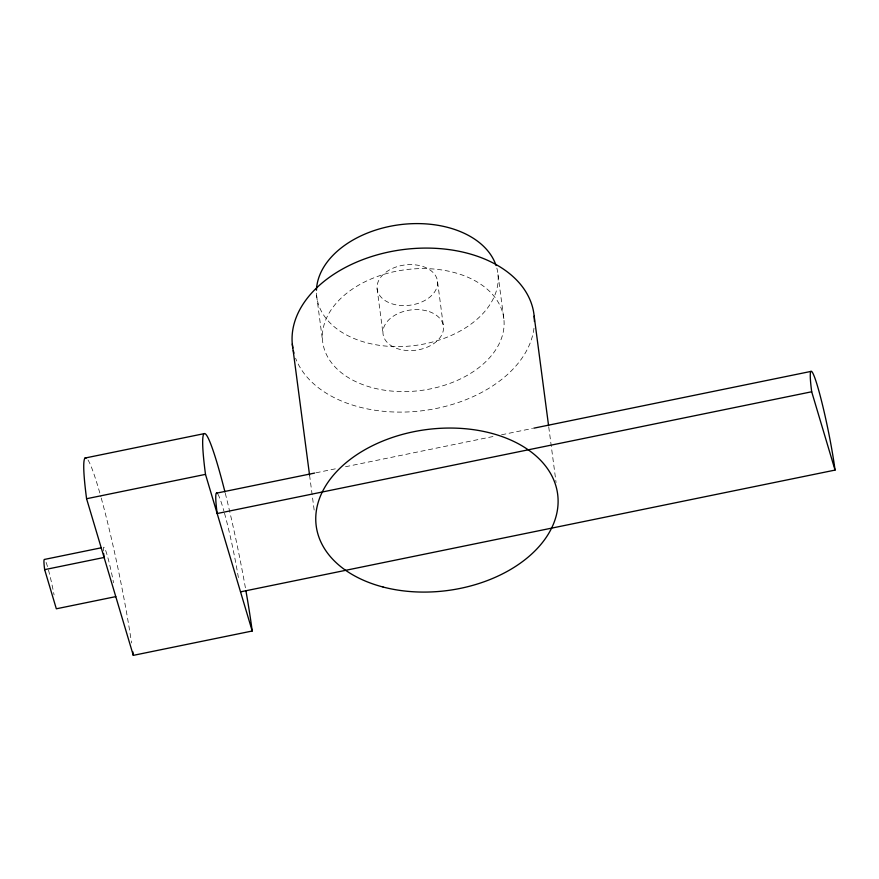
<?xml version="1.0" encoding="UTF-8"?>
<svg xmlns="http://www.w3.org/2000/svg" width="879" height="879" viewBox="0 0 879 879"><rect width="100%" height="100%" fill="white"/><g stroke="black" fill="none" stroke-linecap="round" stroke-linejoin="round"><path stroke-width="0.66" stroke-dasharray="4.39 3.3" d="M315.935 472.803L337.459 468.397M345.524 466.738L494.833 436.16M501.557 434.786L532.487 428.447M548.749 426.974L556.077 482.56M498.008 274.666L503.942 319.659A91.317 60.871 -7.5 0 1 372.85 387.815A91.317 60.871 -7.5 0 1 362.917 282.818A91.317 60.871 -7.5 0 1 503.942 319.659M437.544 281.621A30.435 20.294 -7.5 0 1 393.847 304.343A30.435 20.294 -7.5 0 1 390.54 269.348A30.435 20.294 -7.5 0 1 437.544 281.621L443.466 326.614M377.08 288.587L383.002 333.58M316.605 295.542L322.527 340.536M309.573 475.176L314.21 510.424M217.871 494.152A60.882 4.824 78.4 0 1 223.859 510.908M224.497 513.193A60.882 4.824 78.4 0 1 238.594 578.865M46.115 562.417A30.435 2.406 78.4 0 1 47.532 566.724M48.477 570.064A30.435 2.406 78.4 0 1 54.069 594.929M87.999 459.959A121.752 9.647 78.4 0 1 100.887 496.756M101.239 498.052A121.752 9.647 78.4 0 1 131.553 642.945M103.436 550.957A30.435 2.406 78.4 0 1 106.48 552.924A30.435 2.406 78.4 0 1 113.523 582.755M533.982 328.186A121.752 81.154 -7.5 0 1 422.854 410.68A121.752 81.154 -7.5 0 1 295.619 358.258M496.855 268.117A91.317 60.871 -7.5 0 1 415.02 345.48A91.317 60.871 -7.5 0 1 316.429 291.553M225.288 493.273A121.752 9.647 78.4 0 1 245.68 589.38M426.7 310.858L423.041 310.1A30.435 20.294 -7.5 0 0 383.277 335.328A30.435 20.294 -7.5 0 0 431.095 345.271A30.435 20.294 -7.5 0 0 426.7 310.858"/><path stroke-width="1.32" d="M85.043 458.036L203.95 433.688M245.889 590.611A121.752 9.647 78.4 0 1 252.207 631.012L133.3 655.36L86.581 498.734L205.488 474.374A121.752 9.647 78.4 0 1 224.98 492.042M216.399 493.185L314.594 473.078M533.839 428.172L810.921 371.421M240.527 591.853L835.05 470.089A60.882 4.824 78.4 0 0 817.448 385.936A60.882 4.824 78.4 0 0 811.691 391.77L217.168 513.534A60.882 4.824 78.4 0 1 217.036 493.163M101.074 547.837L44.269 559.473A30.435 2.406 78.4 0 0 44.653 569.647L56.333 608.795L115.786 596.621M44.653 569.647L104.096 557.462A30.435 2.406 78.4 0 1 103.634 553.451M811.691 391.77L835.05 470.089M205.488 474.374L252.207 631.012M534.168 316.176L548.573 425.623M292.3 344.019L309.573 475.176M86.581 498.734A121.752 9.647 78.4 0 1 86.318 457.981M132.817 651.768A121.752 9.647 78.4 0 1 133.3 655.36M292.817 347.963A121.752 81.154 -7.5 0 1 406.581 249.164A121.752 81.154 -7.5 0 1 534.41 321.494M293.96 353.171A121.752 81.154 -7.5 0 1 293.322 350.578M316.451 290.224A91.317 60.871 -7.5 0 1 398.616 224.859A91.317 60.871 -7.5 0 1 496.086 265.568M383.079 587.029A121.752 81.154 -7.5 0 0 557.868 496.152A121.752 81.154 -7.5 0 0 369.839 447.037A121.752 81.154 -7.5 0 0 383.079 587.029"/></g></svg>
